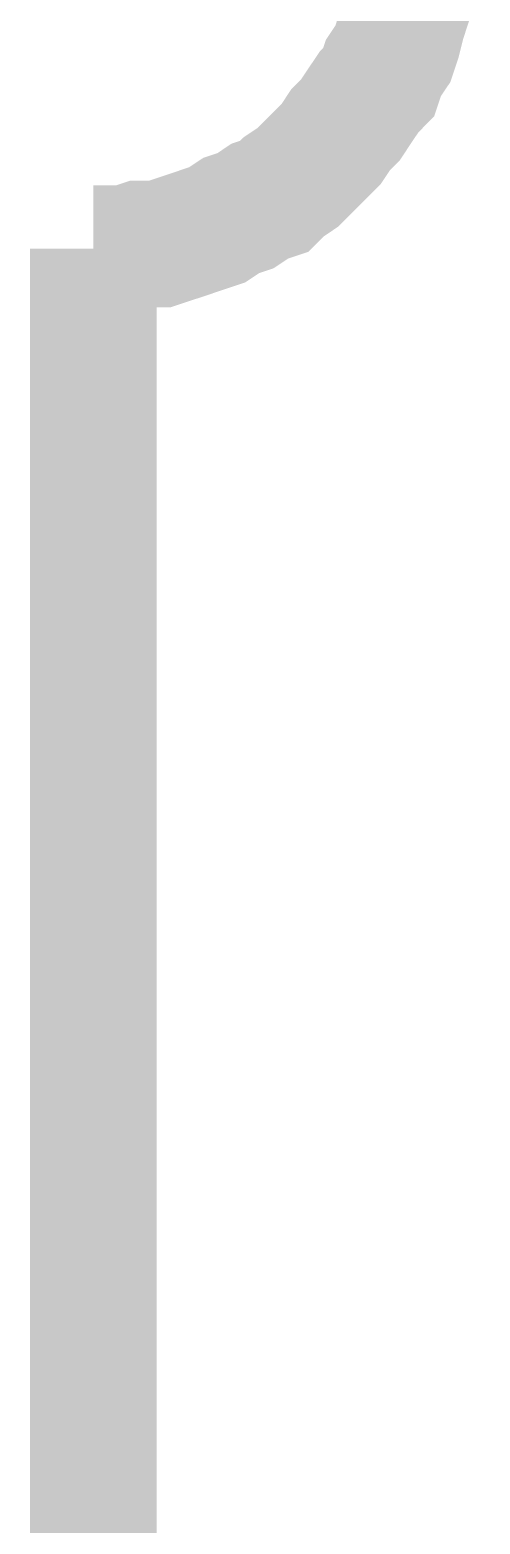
# Model space of a CAD drawing. Header units: inches. Extents: x 0 to 22.3, y 0 to 15.7.
# Drawn here: x 8.5944 to 8.6363, y 6.5513 to 6.6902 of the extents above; entities that cross this region are included whole.
import ezdxf

# ---------------------------------------------------------------- set-up
doc = ezdxf.new("R2010")
doc.units = ezdxf.units.IN
doc.header["$MEASUREMENT"] = 0
doc.layers.add('Sheet', color=255, linetype='Continuous')

msp = doc.modelspace()

# ---------------------------------------------------------------- linework, layer by layer
at = {"layer": 'Sheet'}
for points in [[(8.60032, 6.66985, 0.0118, 0.0118, 0), (8.60164, 6.66985, 0.0118, 0.0118, 0), (8.60341, 6.66985, 0.0118, 0.0118, 0), (8.60474, 6.67029, 0.0118, 0.0118, 0), (8.60651, 6.67029, 0.0118, 0.0118, 0), (8.60783, 6.67073, 0.0118, 0.0118, 0), (8.60916, 6.67117, 0.0118, 0.0118, 0), (8.61048, 6.67162, 0.0118, 0.0118, 0), (8.61181, 6.67206, 0.0118, 0.0118, 0), (8.61314, 6.67294, 0.0118, 0.0118, 0), (8.61446, 6.67338, 0.0118, 0.0118, 0), (8.61579, 6.67427, 0.0118, 0.0118, 0), (8.61711, 6.67471, 0.0118, 0.0118, 0), (8.618, 6.67559, 0.0118, 0.0118, 0), (8.61932, 6.67648, 0.0118, 0.0118, 0), (8.62065, 6.6778, 0.0118, 0.0118, 0), (8.62154, 6.67869, 0.0118, 0.0118, 0), (8.62242, 6.67957, 0.0118, 0.0118, 0), (8.6233, 6.6809, 0.0118, 0.0118, 0), (8.62419, 6.68178, 0.0118, 0.0118, 0), (8.62507, 6.68311, 0.0118, 0.0118, 0), (8.62596, 6.68443, 0.0118, 0.0118, 0), (8.62684, 6.68532, 0.0118, 0.0118, 0), (8.62728, 6.68664, 0.0118, 0.0118, 0), (8.62817, 6.68797, 0.0118, 0.0118, 0), (8.62861, 6.6893, 0.0118, 0.0118, 0), (8.62905, 6.69106, 0.0118, 0.0118, 0), (8.62949, 6.69239, 0.0118, 0.0118, 0), (8.62993, 6.69372, 0.0118, 0.0118, 0), (8.62993, 6.69548, 0.0118, 0.0118, 0), (8.63038, 6.69681, 0.0118, 0.0118, 0)], [(8.60032, 6.66985, 0.0118, 0.0118, 0), (8.60032, 5.49986, 0.0118, 0.0118, 0), (8.60032, 5.43003, 0.0118, 0.0118, 0)]]:
    msp.add_lwpolyline(points, format="xyseb", dxfattribs=at)

doc.saveas('drawing.dxf')
